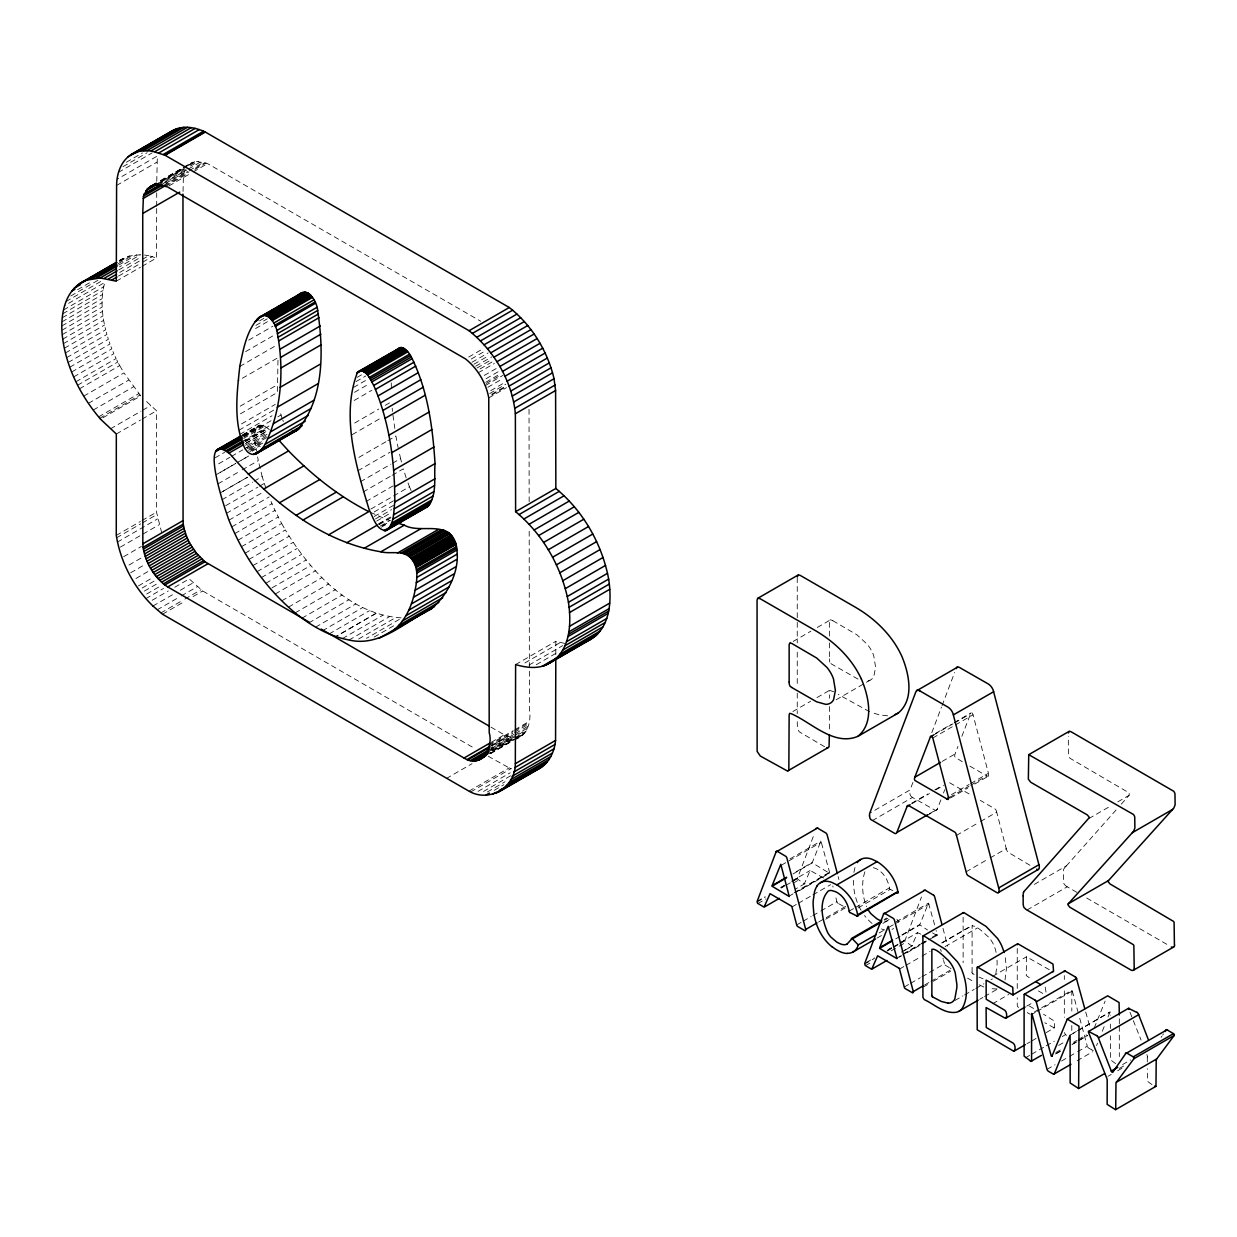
<?xml version="1.0" encoding="UTF-8"?>
<svg xmlns="http://www.w3.org/2000/svg" width="1237" height="1237" viewBox="0 0 1237 1237"><rect width="100%" height="100%" fill="white"/><g stroke="black" fill="none" stroke-linecap="round" stroke-linejoin="round"><path stroke-width="0.75" stroke-dasharray="5 3.75" d="M161.722 532.807L156.511 512.18L156.542 410.777L145.719 400.757M555.815 654.667L555.846 641.323L566.02 643.735M142.039 266.326L156.527 257.961L156.682 208.172M156.682 206.254L156.728 192.848M156.759 181.36L157.362 156.017L117.144 179.241M514.685 739.618C527.673 735.814 531.462 721.372 529.421 709.419L529.189 528.586M65.391 352.978L105.64 329.769C101.805 314.353 100.383 297.839 104.851 282.407L64.618 305.632M240.426 413.823L277.444 392.454L278.016 357.679L237.782 380.903M898.449 921.673L896.933 919.23M185.194 169.222L183.432 175.221L182.968 194.101M853.901 872.41L854.705 868.621A40.156 23.178 60 0 1 856.205 864.663M823.61 878.023L810.189 870.492L804.297 883.837A3.077 1.778 60 0 1 803.834 883.62L797.246 878.78L813.915 834.913M920.916 934.198L917.56 932.713L911.855 945.934A3.077 1.778 60 0 1 911.391 945.717L904.804 940.878L921.472 897.011M1005.016 980.029L1006.439 968.54L1005.093 955.861M995.816 973.844L997.099 964.319A71.731 41.409 60 0 0 997.084 961.087L996.976 959.031M1071.845 990.342L1071.799 1011.016M805.071 883.574L795.437 889.063M926.714 815.724L937.12 809.57L941.063 799.442M943.506 793.01L944.712 789.778M912.937 782.387L910.076 789.917L869.843 813.142M931.786 732.691L941.496 707.085M942.068 705.585L954.639 672.449M962.34 761.806L955.057 757.075A1.608 0.928 60 0 1 954.794 756.503L954.67 755.683A9.525 5.505 60 0 1 955.072 754.029L957.964 746.421M961.86 736.324L970.643 713.625A8.566 4.948 60 0 1 970.844 713.239L971.741 712.775M1096.585 1045.559L1097.528 1043.178M1102.291 1031.271L1104.208 1026.509M1108.012 1016.969L1110.177 1011.912L1110.362 1015.314M1094.204 1028.086L1105.136 1001.073M799.38 890.671L829.64 873.136M937.182 935.265L937.198 935.234A1.995 1.16 60 0 0 937.12 934.337M864.864 871.791C861.261 882.986 862.22 895.727 866.503 906.628M267.888 428.419C251.528 415.818 253.848 443.032 256.693 451.366M1046.239 1032.586L1054.481 1027.7L1054.527 1021.205L1043.549 1014.232M934.646 924.889L928.461 903.149L919.911 924.472L898.99 936.548M1161.079 1037.348L1161.883 1036.204M1162.687 1035.044L1163.476 1033.885M1121.263 804.158L1129.211 795.159L1129.134 792.932L1069.912 758.219L1068.366 754.585L1068.335 736.247M1066.232 866.07L1117.351 808.565M829.671 873.152A1.995 1.16 60 0 0 829.563 872.24L820.935 841.052L812.353 862.375L793.041 873.523M889.156 919.369L887.331 920.807A17.442 10.082 60 0 1 884.331 921.488M833.676 691.761L829.656 690.354L829.362 698.225M996.11 952.382L995.491 949.83A21.725 12.54 60 0 0 994.44 946.661A18.478 10.669 60 0 0 988.61 937.136C984.528 933.703 976.349 924.797 972.096 926.142L972.096 972.205M1054.295 1027.932L1044.755 1022.721M188.519 164.846L196.281 161.382L207.584 163.609L480.745 321.264M1049.332 969.715L1026.478 956.789L1026.262 975.591L1031.673 979.348M119.649 260.497L129.282 256.028L140.446 254.745L119.525 266.821M126.313 162.263L142.41 152.971M122.989 166.67L147.126 152.739M118.35 172.391L152.151 152.878M116.603 185.442L156.821 162.217M160.748 180.494L181.824 168.418M183.277 167.49L191.318 162.851M160.686 180.757L192.864 162.171M160.748 181.174L183.277 168.17M184.885 167.242L194.534 161.676M161.537 180.989L182.457 168.912M157.656 183.679L183.401 168.804M189.833 165.093L196.281 161.382M160.439 182.457L184.576 168.526M158.305 184.622L184.066 169.747M190.498 166.036L198.538 161.382M164.846 182.133L184.158 170.984M162.526 183.973L186.663 170.026M188.271 169.098L201.152 161.676M165.974 183.153L183.664 172.933M163.562 185.442L187.699 171.51M189.307 170.582L203.796 162.217M164.815 185.797L188.952 171.866M195.384 168.155L205.048 162.573M165.913 186.199L188.441 173.18M194.889 169.469L206.146 162.959M168.974 185.906L191.503 172.886M193.111 171.958L207.584 163.609M119.448 260.481L122.679 258.626M119.386 260.837L125.849 257.157M119.633 261.595L129.282 256.028M118.365 263.589L132.838 255.224M118.845 265.012L136.549 254.791M77.56 289.705L92.048 281.34M70.849 295.952L98.202 280.165M118.783 269.913L141.312 256.879M66.009 301.565L101.403 281.124M119.726 272.434L140.647 260.358M142.255 259.43L148.687 255.703L156.527 257.961M118.566 276.083L141.095 263.079M142.703 262.151L152.352 256.585M63.489 309.992L103.707 286.768M116.293 281.186L140.43 267.254M62.762 313.765L103.011 290.54M62.267 317.754L102.501 294.53M61.958 321.852L102.192 298.627M61.85 325.98L102.083 302.756M61.927 330.264L102.161 307.039M62.237 334.639L102.455 311.415M62.716 339.154L102.965 315.945M63.412 343.639L103.645 320.414M64.309 348.262L104.542 325.037M66.659 357.648L106.908 334.438L105.624 329.753M68.143 362.472L108.377 339.247L106.908 334.438M69.767 367.234L110 343.994L108.377 339.247M71.622 372.059L111.84 348.834L110 343.994M73.648 376.929L113.881 353.705L111.84 348.834M75.874 381.785L116.108 358.56L113.881 353.705M77.575 385.233L117.793 362.008L116.108 358.56M79.477 388.805L119.711 365.58L117.793 362.008M83.729 396.134L123.963 372.909L140.74 395.902L100.522 419.157M88.399 403.355L128.633 380.115M93.223 410.05L133.457 386.825M259.554 320.862L264.378 318.079M255.951 325.362L267.223 318.868M98.558 416.9L138.791 393.675M99.733 418.276L139.967 395.051M255.58 328.547L268.475 321.125M248.745 340.113L272.898 326.181M110.48 428.822L141.049 411.163M142.657 410.236L150.698 405.581M245.591 351.633L274.568 334.902M116.324 434.001L140.461 420.07M142.069 419.142L156.542 410.777M239.777 366.461L276.779 345.092M240.179 406.215L277.181 384.846M241.493 423.904L275.294 404.406M238.988 430.213L274.398 409.772M239.839 434.388L272.016 415.802M242.406 434.914L259.244 425.358M242.158 435.455L260.064 425.188M243.132 435.378L260.821 425.126M242.916 435.826L255.781 428.389M242.437 436.398L261.734 425.25M244.076 435.996L262.352 425.42M244.029 436.352L271.382 420.549M277.815 416.838L281.046 414.983L280.072 411.163M243.967 437.048L263.388 425.837M243.612 438.439L264.532 426.363M241.911 441.655L270.872 424.94M214.991 457.891L224.639 452.309M244.648 440.898L267.192 427.894M245.359 441.423L267.888 428.404L269.341 429.811M245.73 441.393L268.259 428.389M357.137 377.347L361.962 374.564M246.364 442.908L267.285 430.832M245.204 443.743L267.733 430.739M245.405 445.289L267.934 432.285M356.055 381.568L365.719 376.002M247.632 445.567L266.945 434.419M218.624 463.813L229.896 457.303M231.505 456.376L242.761 449.881M244.369 448.938L255.642 442.444M246.704 447.67L267.625 435.579M247.369 448.722L266.682 437.573M353.535 387.428L368.038 379.079M249.534 448.598L262.414 441.176M248.513 450.268L263.002 441.903M250.786 450.005L263.667 442.583M249.859 451.551L259.507 445.954M252.224 451.165L260.28 446.511M354.493 392.315L368.982 383.949M216.444 474.591L235.757 463.442L219.691 472.735M116.278 535.405L140.415 521.457M142.023 520.53L156.511 512.18M116.525 537.832L140.662 523.885M142.27 522.957L156.759 514.607M354.153 400.479L371.858 390.258M117.283 542.146L157.516 518.922M218.037 483.822L240.581 470.833M242.174 469.89L258.286 460.612L257.636 456.901M120.391 547.11L141.312 535.033M142.92 534.106L159.016 524.813M354.679 423.008L378.816 409.06M385.264 405.349L391.696 401.638M468.715 357.045L483.188 348.679M123.638 556.696L141.343 546.476M221.933 499.763L252.534 482.136M254.111 481.193L262.182 476.554L258.286 460.612M471.251 359.024L485.724 350.674M471.993 362.255L488.089 352.962M225.66 505.717L257.853 487.131M259.461 486.203L264.285 483.42L262.182 476.554M473.926 364.235L488.414 355.869M352.205 434.635L381.166 417.905M129.004 565.046L141.884 557.609M475.657 366.214L491.754 356.936M477.095 367.977L491.584 359.627M226.356 513.386L263.373 492.017M480.08 368.904L492.96 361.467M130.689 572.777L145.162 564.428M478.24 372.77L494.336 363.492M228.953 520.158L269.171 496.934M484.255 375.445L497.135 368.007M135.962 578.468L148.827 571.046M486.079 378.692L498.959 371.27M231.736 526.916L271.97 503.691L269.882 498.619M485.801 382.233L500.289 373.868M486.357 383.424L500.846 375.074M358.885 457.381L386.238 441.578M387.846 440.65L395.886 436.012L398.098 447.547M138.436 585.89L152.924 577.54M485.26 385.604L502.964 375.383M234.767 533.611L275.016 510.371L271.97 503.691M487.826 387.305L502.299 378.939M142.162 588.023L156.651 579.658M490.764 390.629L503.629 383.192M144.404 591.085L158.893 582.72M489.697 393.536L505.794 384.243M357.864 470.787L390.042 452.201M238.014 540.198L278.248 516.973L275.016 510.371M491.738 394.216L506.227 385.851M146.693 593.992L161.181 585.627M491.862 394.959L506.35 386.593M488.754 397.897L506.459 387.676M145.811 598.662L163.516 588.441M241.447 546.723L281.68 523.498L278.248 516.973M152.213 600.254L168.294 590.961M174.742 587.25L189.215 578.885L202.713 590.992L474.853 748.524M360.338 481.796L390.938 464.153M392.531 463.226L400.587 458.587L398.932 451.227M152.955 606.037L173.876 593.946M180.308 590.25L193.188 582.797M245.112 553.202L285.345 529.977C310.765 571.834 349.916 614.804 401.886 617.912L366.477 638.354M157.13 609.872L179.659 596.868M181.267 595.94L197.348 586.647M363.09 492.048L390.459 476.26M392.067 475.333L403.324 468.823L406.293 478.271M248.884 559.464L289.118 536.24M160.764 612.98L183.292 599.976M184.901 599.048L200.997 589.755M162.48 614.217L185.009 601.213M193.065 596.559L202.713 590.992M252.858 565.634L293.092 542.394M366.059 501.495L393.412 485.693M257.033 571.664L297.267 548.424M370.853 509.072L409.478 486.775L407.561 481.672M374.115 511.994L393.428 500.846M261.378 577.571L301.612 554.346M374.192 516.494L393.505 505.345M375.476 518.937L391.557 509.644M265.847 583.245L306.08 560.021M376.682 521.071L391.155 512.721M378.491 523.885L391.371 516.463M378.862 524.194L386.903 519.555L390.382 520.669M379.048 524.627L391.928 517.19M272.063 587.822L310.673 565.525M380.254 526.081L389.918 520.499M382.419 525.756L388.851 522.029M381.352 527.209L387.799 523.483M275.202 594.023L315.42 570.798M281.758 600.811L321.991 577.586M288.453 607.12L328.686 583.895M295.148 612.872L335.382 589.647M301.967 618.175L342.201 594.951M308.802 622.922L349.02 599.698M315.59 627.144L355.823 603.919M322.378 630.808L362.611 607.583M329.135 633.947L369.368 610.722M342.463 638.539L382.697 615.315M349.035 640.008L389.253 616.784M358.622 638.988L395.639 617.619M374.131 637.086L395.051 625.01M515.613 664.563L555.846 641.323M524.89 662.939L560.299 642.498M529.003 665.089L562.804 645.59M536.286 664.702L558.815 651.667M491.383 742.231L504.263 734.793L512.644 737.577L491.723 749.668M489.063 744.597L513.2 730.65M514.824 729.722L529.297 721.357M488.924 745.664L513.061 731.732M514.685 730.804L529.158 722.439M491.182 745.602L507.263 736.309M488.661 747.163L512.798 733.232M514.422 732.304L528.895 723.939M492.001 745.926L508.098 736.649M488.182 749.235L513.927 734.376M515.535 733.448L528.415 726.011M491.383 748.462L510.695 737.314M489.125 750.225L513.278 736.293M514.886 735.366L527.751 727.928M488.321 751.941L526.947 729.644M492.001 750.658L512.922 738.566M492.249 750.751L513.169 738.675M514.778 737.747L526.034 731.253M486.357 754.957L513.711 739.169M515.319 738.242L524.983 732.66M446.31 778.521L472.07 763.662M490.022 753.441L523.808 733.928M490.331 753.596L513.154 740.314M514.468 739.664L522.524 735.01M490.548 753.549L513.077 740.546M468.947 791.139L509.18 767.914L515.025 770.017M470.74 791.912L510.974 768.687M478.008 791.386L510.201 772.816M483.543 791.433L510.896 775.63M487.378 791.974L505.067 781.753M494.197 790.319L503.846 784.737M793.18 641.4L810.884 631.179M817.317 627.468L830.197 620.031A2.891 1.67 60 0 0 829.687 620.557L829.393 621.794A9.741 5.628 60 0 0 829.362 622.52L829.362 636.112M792.855 711.522L810.56 701.302M816.992 697.591L829.872 690.153M836.135 699.786L869.936 680.273M935.605 733.371L951.083 724.434M954.175 722.655L971.2 712.821M933.626 734.994L952.938 723.846M954.547 722.918L970.643 713.625M932.791 738.01L953.712 725.933M955.32 725.006L973.024 714.785A2.644 1.531 60 0 0 971.803 712.651M942.161 761.42L955.041 753.998M789.964 858.911L820.811 841.098M781.367 865.22L821.6 841.995M872.224 820.672L912.458 797.448L935.126 810.25A5.149 2.969 60 0 0 936.765 809.926M911.824 803.138L927.626 794.015M934.816 789.871L941.991 785.711M911.746 803.787L929.451 793.566M935.883 789.855L943.924 785.201M792.963 873.987L812.276 862.838L829.486 873.26M780.64 887.547L786.84 883.976M791.479 881.301L810.049 870.57M757.168 901.325L765.208 896.686M781.305 887.393L784.521 885.537M794.185 879.955L797.401 878.1M757.013 902.02L765.069 897.366M781.15 888.073L784.382 886.218M785.99 885.29L790.814 882.507M792.422 881.579L797.246 878.78M757.91 903.551L765.95 898.912M793.304 883.11L798.143 880.327M951.439 794.649L969.128 784.428M970.751 783.5L988.44 773.28L973.024 714.785M949.784 797.293L969.097 786.144M970.705 785.217L986.801 775.924L988.177 776.295A1.624 0.928 60 0 0 988.518 775.97L988.626 775.29A8.814 5.087 60 0 0 988.471 773.295M950.619 797.973L968.061 787.907M974.756 784.042L988.177 776.295M929.374 813.745L937.43 809.091M794.2 892.681L829.594 872.24M788.773 896.33L793.597 893.547M795.205 892.619L829.006 873.106M791.958 906.968L796.783 904.185M798.391 903.257L811.271 895.82M812.879 894.892L830.584 884.671M796.69 924.92L801.514 922.137M803.138 921.209L811.178 916.555M812.786 915.627L819.219 911.916M820.827 910.989L836.923 901.696L835.145 894.969M956.479 835.392L979.008 822.389M980.616 821.461L996.697 812.168A6.34 3.665 60 0 0 995.924 809.879A3.448 1.979 60 0 0 994.332 808.55L980.322 800.385M818.6 922.013L845.953 906.226M825.713 919.199L845.83 907.587L837.959 903.304M849.17 911.112L854.009 908.329M855.617 907.401L889.403 887.888L889.109 886.434A18.586 10.731 60 0 0 885.259 876.987A15.694 9.061 60 0 0 879.646 870.833L877.992 869.688A24.678 14.256 60 0 0 875.672 868.436L872.518 867.384M858.107 907.927L890.3 889.341L893.732 891.073M966.02 871.853L988.549 858.834M990.157 857.906L1006.253 848.628L996.697 812.168M884.099 919.524L886.62 918.07M884.61 920.235L887.841 918.364M882.893 923.374L887.718 920.591M896.176 921.781L928.368 903.196M879.12 932.976L883.96 930.178M888.924 927.317L893.748 924.518M895.356 923.591L929.157 904.092M877.141 938.033L881.981 935.249M1088.854 818.569L1111.383 805.565M1117.815 801.854L1129.087 795.345M895.696 938.883L900.521 936.084M902.129 935.157L919.833 924.936L927.518 929.977M888.197 949.645L891.289 947.851M900.582 942.501L917.607 932.667M866.333 962.494L874.373 957.855M887.254 950.418L892.078 947.635M893.686 946.707L898.51 943.908M900.119 942.981L904.958 940.197M864.57 964.102L874.234 958.536M887.099 951.098L891.923 948.315M893.531 947.387L898.371 944.604M899.979 943.676L904.804 940.878M865.467 965.649L871.899 961.938M891.212 950.789L897.645 947.063M899.253 946.135L905.685 942.424M901.386 952.088L912.643 945.578M904.819 950.294L912.365 945.949M903.35 953.851L919.447 944.558M921.055 943.63L925.879 940.847M932.327 937.136L937.151 934.337L936.146 930.564M896.33 958.428L901.154 955.644M902.763 954.701L920.467 944.496M922.075 943.553L926.9 940.769M928.508 939.842L937.074 935.358L932.079 938.249M899.392 957.129L901.912 955.675M906.937 952.768L925.786 941.883M1034.318 884.393L1066.495 865.807M941.744 942.888L972.328 925.245M942.115 942.934L972.684 925.276M899.515 969.066L904.34 966.283M905.948 965.355L920.436 956.99M922.044 956.062L930.085 951.408M945.083 946.599L977.276 928.013M1027.004 910.03L1067.237 886.79L1076.948 892.403M904.247 987.018L909.071 984.235M910.679 983.307L920.343 977.725M921.952 976.797L944.48 963.793L943.584 960.422M924.549 985.039L929.374 982.255M930.982 981.328L950.294 970.179M923.204 987.095L928.956 983.786M933.27 981.297L950.511 971.339M992.692 976.302L1026.478 956.789M954.902 1000.517L962.943 995.862M964.551 994.935L974.215 989.368M975.823 988.44L983.863 983.786M979.719 999.295L982.936 997.439M984.544 996.512L997.424 989.074M992.631 1003.748L1008.727 994.455M1026.633 1006.191L1033.065 1002.48M1034.549 1011.835L1038.864 1009.346M1041.724 1007.691L1071.907 990.265M1032.091 1014.232L1035.307 1012.376M1036.915 1011.449L1072.324 991.007A1.902 1.098 60 0 0 1072.154 990.435L1072.077 990.342M1026.942 1043.734L1030.158 1041.879M1031.766 1040.951L1036.591 1038.152M1025.272 1057.913L1030.112 1055.13M1031.72 1054.202L1044.585 1046.765M1046.193 1045.837L1054.249 1041.198M1062.289 1036.544L1065.505 1034.689L1066.804 1035.431M1073.128 1033.282L1076.345 1031.426M1077.953 1030.498L1110.146 1011.912M1069.696 1035.431L1076.128 1031.72M1077.736 1030.792L1109.914 1012.206M1058.64 1045.404L1064.392 1042.08M1055.857 1052.486L1060.697 1049.687M1073.561 1042.265L1076.778 1040.394M1078.386 1039.467L1086.442 1034.828M1055.362 1053.97L1060.186 1051.172M1073.067 1043.75L1076.283 1041.879M1077.891 1040.951L1087.555 1035.384M1056.352 1053.646L1061.099 1050.909M1071.922 1044.662L1087.4 1035.725M1047.043 1069.371L1055.084 1064.732M1061.516 1061.006L1067.964 1057.295M1069.572 1056.367L1076.004 1052.641M1077.613 1051.713L1087.277 1046.146L1078.865 1015.129M1077.118 1060.743L1092.596 1051.806M1122.562 1064.578L1130.603 1059.923M1119.284 1068.428L1125.917 1064.794M1108.012 1076.298L1111.228 1074.443M1117.676 1070.732L1124.108 1067.021M521.117 735.891L518.009 737.128M997.068 988.935L988.394 988.61M887.594 715.806L879.12 714.862L871.204 712.311M144.543 255.023L148.687 255.703M983.09 978.823L979.055 977.106M370.466 512.35L386.903 519.555M983.802 987.018L978.714 984.544M869.565 711.692L838.269 694.421M858.014 679.113L831.929 664.269A6.2 3.572 60 0 1 831.419 663.944L830.97 663.573A2.567 1.484 60 0 1 829.903 662.151M936.625 935.234L932.543 932.884M488.167 756.194L509.18 767.914M832.857 620.711L856.932 634.813L867.137 644.152A27.075 15.633 60 0 1 869.565 647.415L870.987 649.703A20.921 12.076 60 0 1 873.709 655.641L875.61 667.238L873.817 676.469A23.07 13.313 60 0 1 870.616 679.917A25.513 14.72 60 0 1 865.977 681.108M969.87 766.151L986.801 775.924M969.128 793.922L948.702 782.248A2.969 1.716 60 0 0 947.743 782.402M824.6 746.715L799.241 731.809L797.37 728.191L797.246 721.094M1029.973 865.281L1007.954 852.154A4.128 2.381 60 0 1 1006.903 850.561L1006.253 848.628M1086.674 898.016L1169.305 945.733M1038.431 990.93L1042.961 993.543M1033.591 1008.48L1026.772 1004.537M972.978 973.751L974.199 974.447M949.258 967.566L945.625 965.463A1.794 1.036 60 0 1 944.465 963.793M950.14 968.076L951.006 968.586M967.581 978.142L973.797 981.745M1027.251 1012.608L1030.174 1014.294M1091.606 1049.749L1088.823 1048.156A2.412 1.392 60 0 1 1087.23 1046.146M1091.884 1049.919L1093.261 1050.723M1115.604 1063.619L1110.409 1059.753L1110.362 1035.802M1151.941 1084.586L1147.426 1081.293L1147.302 1068.706M490.934 727.109L504.263 734.793M1018.499 1007.552L1017.278 1005.99L1017.247 997.857M1065.505 1034.689L1064.33 1032.555M912.458 797.448L911.004 796.257A2.953 1.701 60 0 1 910.231 795.02L909.721 792.685A8.195 4.732 60 0 1 910.015 789.855M1045.219 987.172L1046.193 993.048M119.711 365.58L123.963 372.909M281.68 523.498L285.345 529.977M409.478 486.775L411.117 490.625M282.732 420.023L283.366 421.539M1129.984 1012.253L1132.195 1017.819M1133.308 1020.602L1141.086 1040.085M264.285 483.42L266.017 488.476M281.046 414.983L282.144 418.431M1085.715 1012.005L1089.41 1025.365M1072.324 991.007L1077.922 1011.68M400.572 458.571L401.484 461.989M942.981 928.338L947.65 946.104M940.63 949.212L941.218 951.454M942.996 958.18L943.29 959.309M838.145 876.616L838.933 879.569M832.779 885.986L833.073 887.115M392.964 415.199L394.835 428.435M392.191 408.148L392.438 411.411M391.248 382.867L391.387 388.495M529.034 409.308L529.158 501.65M1147.302 1056.955L1147.302 1062.83M1119.315 1018.762L1119.315 1024.452M1119.315 1026.339L1119.315 1056.645M1110.362 1024.097L1110.362 1028.488M1071.799 1025.519L1071.799 1031.318M1064.33 975.653L1064.33 979.457M1064.33 990.837L1064.33 1017.386M1017.247 948.485L1017.247 990.265M963.128 917.236L963.128 962.68M829.362 642.9L829.362 658.764M829.362 706.513L829.362 731.345M797.246 577.694L797.246 620.526M797.246 622.397L797.246 642.884M797.246 652.193L797.246 685.715M797.246 693.168L797.246 713.641M837.944 903.335A1.794 1.036 60 0 1 836.908 901.696M853.36 880.327A71.468 41.269 60 0 0 853.375 881.564L853.917 888.831A43.867 25.328 60 0 0 856.963 901.541A30.91 17.844 60 0 0 861.385 910.865M872.039 923.436A30.91 17.844 60 0 1 864.508 915.519M884.656 929.899A31.574 18.23 60 0 1 881.486 928.925M893.655 928.554A30.987 17.89 60 0 1 892.001 929.343M898.495 921.874A29.348 16.947 60 0 1 898.34 922.307M890.006 889.295A1.577 0.912 60 0 1 889.496 887.934M972.962 973.998A1.639 0.943 60 0 1 971.865 972.096M992.352 978.9A19.823 11.442 60 0 1 990.992 979.549M1146.885 1054.573A7.391 4.268 60 0 1 1147.426 1057.016M1067.237 886.79A14.736 8.504 60 0 1 1066.217 886.156L1064.423 884.532A2.273 1.314 60 0 1 1064.006 883.852L1063.433 881.533A12.896 7.453 60 0 1 1063.372 880.327L1063.372 872.703A15.184 8.767 60 0 1 1063.727 869.147A5.938 3.433 60 0 1 1063.975 868.761L1064.299 868.25A49.186 28.405 60 0 1 1066.248 866.101M830.135 619.876A6.216 3.587 60 0 1 832.841 620.835M829.826 662.135A7.886 4.561 60 0 1 829.455 658.826M248.637 456.005L237.365 462.514L248.652 456.02M247.446 477.219L220.093 493.006L247.462 477.219M376.11 613.32L335.876 636.545L376.11 613.351"/><path stroke-width="1.5" d="M387.382 529.915C394.464 522.787 393.582 511.206 394.773 501.975C394.928 462.437 389.516 421.956 373.729 385.434C370.76 380.285 365.255 366.647 357.478 372.383M400.757 347.52L357.462 372.368C340.747 415.941 356.225 466.921 369.245 510.015C373.187 517.066 376.187 530.379 386.145 530.549L427.6 506.691C437.511 495.233 433.831 477.389 435.037 463.597C432.764 427.909 427.956 391.155 412.137 358.668C409.957 353.117 401.283 341.938 396.18 351.246M152.955 606.022L162.48 614.217L468.947 791.139C489.435 803.138 515.566 787.057 515.334 763.662L515.613 664.563C526.761 667.949 539.92 669.464 550.171 662.738L590.405 639.514C610.738 627.53 611.851 599.79 608.666 579.086C602.11 544.079 583.323 511.221 555.846 488.46L555.599 390.521L554.021 378.708M498.959 791.835L539.193 768.61C549.197 763.09 554.563 751.447 555.568 740.437L555.8 658.486M550.171 662.738C570.504 650.755 571.618 623.015 568.432 602.311C561.892 567.304 543.089 534.446 515.613 511.685L515.365 413.746C512.288 381.336 494.321 350.952 469.07 330.727L165.047 155.259L151.084 150.837M1017.247 944.681L1018.144 943.924L1052.981 964.056L1053.568 971.169L1012.933 994.965L986.121 980.106L986.214 999.264L1005.001 1010.397C1006.933 1011.82 1007.583 1018.623 1005.001 1018.082L986.09 1007.536L986.26 1027.499L1013.289 1043.208C1015.531 1044.585 1015.902 1051.574 1013.289 1050.986L977.215 1029.787L977.014 967.751L1017.463 943.831M455.324 567.072L415.06 590.281C417.487 578.916 419.065 564.288 408.751 556.14C400.773 550.264 389.871 554.191 380.888 551.795C319.795 541.651 269.666 499.686 230.221 454.226C196.621 427.43 225.752 511.608 228.953 520.158C243.272 555.676 265.538 588.364 295.148 612.872C310.858 625.597 328.949 636.235 349.035 640.008C380.393 647.492 405.52 621.144 431.404 608.743C450.593 593.033 465.901 559.17 451.861 535.868L411.627 559.124M913.354 992.182L912.736 992.924L905.391 988.703A1.794 1.036 60 0 1 904.247 987.018L899.515 969.066A2.536 1.453 60 0 0 899.237 968.324M142.734 213.475L143.446 196.157L147.064 189.354L151.084 186.076L156.048 184.607L167.351 186.833L465.499 358.9C477.497 368.533 486.033 382.743 488.754 397.897L489.203 732.644C493.718 747.983 481.069 769.198 464.03 758.018L167.722 586.941C153.635 577.385 144.064 560.809 142.827 543.832L142.734 213.475L179.752 192.106M239.777 366.461C236.963 392.979 233.174 422.204 244.416 447.423C246.008 450.484 248.421 453.577 251.977 454.335C258.116 455.139 262.213 448.768 265.074 444.361C281.495 410.514 284.309 370.42 277.413 333.696L317.677 310.487C317.089 301.457 307.271 285.051 297.56 295.844L257.342 319.069C246.132 332.165 243.256 350.117 239.746 366.461M256.492 453.639L297.483 429.997C324.651 398.438 323.584 349.824 317.646 310.472M896.964 958.459L888.197 926.389L879.677 947.697L892.542 940.259M1068.366 732.953L1069.34 731.268L1070.902 731.655L1173.542 791.154A3.309 1.917 60 0 1 1174.423 792.376A3.927 2.273 60 0 1 1174.964 793.783L1175.119 804.823L1173.82 808.07L1108.522 880.543L1068.289 903.768A2.273 1.314 60 0 0 1067.964 904.85L1069.696 907.123L1133.355 944.666A2.969 1.716 60 0 1 1133.865 945.671L1134.19 968.092M797.293 576.782L798.391 574.896L800.184 575.36L855.246 607.151C871.265 616.474 885.584 629.123 895.588 644.802A56.608 32.688 60 0 1 901.587 655.734C908.994 673.16 914.839 699.353 898.186 713.084L857.952 736.309C833.862 746.56 811.194 722.207 791.154 713.672L789.639 713.378L789.144 714.831L788.835 769.785A4.608 2.66 60 0 1 787.273 770.929L760.338 756.054L757.137 751.416L757.059 600.007L757.755 598.321L797.989 575.097M1031.612 1013.567L1031.565 1060.356M847.098 944.032L852.077 938.574A4.438 2.567 60 0 1 852.432 938.806L858.215 944.898L875.904 934.832M391.17 631.968C404.839 622.458 412.014 606.207 415.091 590.296M869.487 815.925L869.998 818.245A2.953 1.701 60 0 0 870.786 819.482L894.892 833.491A5.149 2.969 60 0 0 896.547 833.15L907.386 805.72A2.969 1.716 60 0 1 908.468 805.473L954.083 831.681A3.448 1.979 60 0 1 955.691 833.058A6.34 3.665 60 0 1 956.433 835.377M777.671 851.535L785.789 856.313A2.412 1.392 60 0 1 786.871 857.968L805.72 929.451A2.134 1.237 60 0 1 805.782 930.085L805.086 930.781L797.726 926.528A1.794 1.036 60 0 1 796.69 924.92L791.958 906.968A2.536 1.453 60 0 0 791.695 906.226L770.063 893.686L764.079 907.061A3.077 1.778 60 0 1 763.6 906.845L757.523 903.257L757.168 901.325L776.047 851.968L816.265 828.744M899.237 968.324L877.621 955.784L871.729 969.189A3.077 1.778 60 0 1 871.157 968.942L865.158 965.432L864.725 963.422L883.589 914.066L923.823 890.841M914.808 777.223L930.41 736.85A6.726 3.881 60 0 1 930.827 736.17L932.59 737.453A5.304 3.062 60 0 1 932.791 738.01L948.222 796.504A8.814 5.087 60 0 1 948.362 798.499L948.284 799.195A1.624 0.928 60 0 1 947.944 799.535L914.947 780.485A1.639 0.943 60 0 1 914.576 779.727L914.437 778.923A9.525 5.505 60 0 1 914.839 777.253L940.553 762.363M1052.146 1055.826L1067.284 1019.087L1107.687 995.816L1119.083 1002.511L1119.315 1014.989M1136.865 1012.469L1128.67 1008.387A1.902 1.098 60 0 0 1128.886 1009.469M1167.589 1030.205L1173.712 1033.761L1174.361 1035.199L1156.703 1058.965L1116.47 1082.189L1134.128 1058.424L1133.479 1056.986L1127.355 1053.429M1134.02 1058.64L1174.253 1035.415M817.131 885.939L816.729 886.542A40.156 23.178 60 0 0 814.487 891.862L813.173 901.124A71.468 41.269 60 0 0 813.142 904.788L813.683 912.056A43.867 25.328 60 0 0 816.729 924.766A30.91 17.844 60 0 0 831.805 946.676M116.201 262.723L85.6 280.351C63.443 289.922 59.67 317.894 62.747 339.17M1165.084 1031.565L1165.888 1030.421L1125.655 1053.646L1112.728 1072.34L1111.723 1072.031A4.067 2.35 60 0 1 1111.305 1071.072L1098.41 1037.92L1138.643 1014.696L1148.307 1039.559M1128.809 1008.14L1088.452 1031.534A1.902 1.098 60 0 0 1088.653 1032.694L1106.543 1077.582A7.391 4.268 60 0 1 1107.208 1080.241L1107.146 1104.363L1115.542 1109.697L1155.976 1086.318L1156.193 1061.454A8.597 4.963 60 0 1 1156.564 1058.826M1068.969 731.454L1028.751 754.678L1028.349 779.202L1030.777 782.279L1087.385 814.967L1089.395 817.518L1025.999 889.295A49.186 28.405 60 0 0 1024.05 891.46L1023.741 891.985A5.938 3.433 60 0 0 1023.556 892.418M1115.712 1109.574L1115.96 1084.679A8.597 4.963 60 0 1 1116.331 1082.05M1068.289 903.768L1133.587 831.295L1134.886 828.063L1134.731 817.008A3.927 2.273 60 0 0 1134.19 815.6A3.309 1.917 60 0 0 1133.308 814.394L1028.751 754.678M513.788 401.932L554.052 378.723C547.527 350.937 531.755 325.207 509.288 307.503L205.28 132.034C195.678 127.442 183.973 125.184 173.969 129.885L130.875 154.733C120.778 161.367 116.711 173.845 116.603 185.442L116.293 281.186L100.212 277.969L85.6 280.351M165.928 135.931L173.969 129.885M257.342 319.069C267.037 308.276 276.856 324.682 277.444 333.712M1013.088 994.904L1012.747 987.281L977.292 967.025M1053.305 971.679L1052.486 971.524M1104.548 1073.608L1078.618 1088.529L1079.035 1026.246L1067.284 1019.087M857.952 736.309C874.605 722.578 868.761 696.385 861.354 678.958M171.077 131.493L130.859 154.718L140.137 151.022L151.084 150.868L191.318 127.612M128.169 156.759L177.077 128.617M140.137 151.022L180.37 127.798M143.6 150.558L183.834 127.334M147.249 150.512L187.483 127.287M154.965 151.61L195.199 128.385M159.032 152.816L199.265 129.591M163.269 154.455L203.502 131.23M164.691 155.073L204.925 131.849M165.047 155.259L205.28 132.034M149.646 187.003L156.078 183.277M148.285 188.07L156.341 183.432M147.064 189.354L156.712 183.772M145.966 190.823L158.831 183.385M143.925 194.224L161.63 184.004M143.755 194.75L161.459 184.529M143.446 196.157L162.743 185.009M143.198 198.446L165.727 185.442M79.415 283.721L116.433 262.352M76.617 285.871L116.85 262.646M89.049 279.253L116.417 263.466M74.004 288.376L80.451 284.665M90.1 279.083L93.316 277.227M92.605 278.449L116.757 264.517M71.653 291.205L74.885 289.35M96.316 278.016L117.237 265.94M100.212 277.969L116.309 268.676M104.31 278.279L117.175 270.826M108.454 278.943L116.51 274.289M112.119 279.809L116.958 277.011M259.476 317.244L301.89 292.782M258.394 318.064L303.003 292.427M263.821 315.45L304.549 292.179M255.193 321.558L258.409 319.687M265.429 315.466L305.663 292.226M265.909 315.528L306.142 292.303M266.991 315.868L307.224 292.612M267.548 316.084L307.781 292.86M267.965 316.301L308.199 293.076M268.97 316.95L309.204 293.726M269.898 317.785L310.131 294.561M270.346 318.234L310.58 295.009M270.748 318.713L310.982 295.488M271.676 319.935L311.91 296.71M272.186 320.692L312.42 297.437M273.655 323.151L313.873 299.926M274.691 325.316L314.909 302.091M275.202 326.522L315.42 303.297M276.593 330.635L316.827 307.394M278.201 337.191L318.435 313.951M278.897 340.84L319.131 317.615M280.072 349.174L320.306 325.95M280.613 357.416L320.847 334.191M280.784 368.085L321.017 344.86M280.088 387.351L320.321 364.126M277.289 407.205L317.522 383.98M216.954 449.758L241.091 435.811M216.398 450.314L240.751 436.336M215.856 451.103L239.993 437.171M215.563 451.613L228.428 444.176M231.644 442.32L234.86 440.465M238.092 438.609L241.308 436.754M221.516 448.474L240.813 437.326M222.119 448.66L241.431 437.511M223.155 449.062L242.467 437.913M358.313 371.641L400.278 347.612M224.299 449.588L242.004 439.382M356.673 373.311L401.19 347.489M361.467 370.744L401.7 347.52M361.869 370.837L402.102 347.612M362.611 371.069L402.845 347.844M226.247 450.67L242.344 441.377M363.415 371.456L403.649 348.231M273.516 423.58L313.75 400.355M363.771 371.672L404.004 348.432M226.959 451.118L243.04 441.841M364.142 371.904L404.36 348.664M227.654 451.644L243.751 442.336M365.008 372.538L405.241 349.313M365.812 373.28L406.045 350.056M229.108 453.036L243.596 444.671M366.631 374.131L406.865 350.891M367.482 375.105L407.715 351.88M270.888 431.682L311.121 408.442M369.214 377.455L409.447 354.23M370.095 378.785L410.313 355.56M268.073 438.609L308.307 415.385M370.992 380.285L411.225 357.06M371.904 381.893L412.137 358.668M265.074 444.361L305.292 421.137M261.997 448.876L302.23 425.652M253.399 454.458L261.44 449.804M264.656 447.949L267.872 446.093M271.089 444.238L274.32 442.367M277.536 440.511L297.483 429.997M260.388 450.655L300.622 427.43M254.142 454.366L294.36 431.141M373.729 385.434L413.962 362.209M254.915 454.211L299.045 428.899M469.07 330.727L509.288 307.503M375.507 389.346L415.74 366.121M472.426 333.387L512.659 310.162M476.693 337.314L516.927 314.09M378.12 395.84L418.353 372.615M248.328 474.127L288.561 450.902C312.064 475.054 338.691 496.3 368.812 511.623L328.578 534.848M480.451 340.948L520.684 317.723M380.579 402.922L420.812 379.697M484.084 344.783L524.318 321.558M142.827 543.832L183.061 520.607L182.968 194.101M143.013 547.372L183.246 524.132L183.061 520.607M487.517 348.757L527.751 325.532M382.882 410.468L423.116 387.243M143.291 549.12L183.524 525.895L183.246 524.132M143.817 551.547L184.05 528.323L183.524 525.895M490.749 352.839L530.967 329.614M144.482 554.006L184.7 530.781L184.05 528.323M145.239 556.434L185.473 533.209L184.7 530.781M385.032 418.4L425.25 395.175M263.651 489.094L303.885 465.87M493.919 357.215L534.152 333.99M146.09 558.83L186.323 535.606L185.473 533.209M147.064 561.227L187.297 538.002L186.323 535.606M496.903 361.761L537.136 338.536M148.115 563.546L188.349 540.322L187.297 538.002M149.26 565.866L189.493 542.641L188.349 540.322M150.543 568.123L190.761 544.898L196.59 553.403L204.986 561.784L309.497 622.35M499.794 366.523L540.028 343.298M151.842 570.35L192.075 547.125M388.774 435.3L429.007 412.076M153.295 572.499L193.513 549.274M502.485 371.425L542.718 348.2M154.78 574.587L194.998 551.362M279.5 502.763L319.734 479.539M156.357 576.628L196.59 553.403M504.897 376.28L545.13 353.055M158.011 578.56L198.245 555.336M159.728 580.431L199.961 557.207M507.124 381.228L547.357 358.003M161.537 582.225L201.755 559M163.377 583.895L203.61 560.67M391.696 452.711L431.945 429.502M164.753 585.008L204.986 561.784M509.072 386.114L549.305 362.889M167.722 586.941L207.955 563.716M510.788 391.047L551.022 367.822M296.014 515.396L336.248 492.156M512.273 396.072L552.506 372.832M303.019 520.035L343.237 496.81M393.768 470.184L434.001 446.959M514.917 408.241L555.15 385.001M515.365 413.746L555.599 390.521M394.819 486.821L435.037 463.597M394.773 501.975L435.007 478.75M394.309 508.747L434.527 485.522M393.521 514.87L433.77 491.661M346.685 542.78L377.254 525.122M392.624 519.354L432.857 496.13M391.557 523.174L431.775 499.949M390.954 524.766L431.187 501.542M390.304 526.204L430.522 502.98M383.965 530.673L429.857 504.201M384.862 530.766L429.131 505.222M385.279 530.735L428.373 506.057M364.034 548.393L404.252 525.168C418.632 533.178 440.217 522.679 451.861 535.884M380.888 551.795L421.121 528.57M397.479 553.047L437.712 529.823M400.788 553.125L441.021 529.9M402.953 553.341L443.171 530.116M403.664 553.511L443.897 530.286M404.344 553.743L444.578 530.503M406.076 554.563L446.31 531.338M407.653 555.398L447.887 532.173M408.195 555.738L448.428 532.513M408.751 556.14L448.985 532.9M409.184 556.48L449.402 533.255M409.602 556.866L449.835 533.642M410.761 558.103L450.995 534.879M412.4 560.098L452.634 536.873M413.173 561.211L453.407 537.987M413.823 562.263L454.041 539.038M414.472 563.453L454.706 540.229M415.029 564.598L455.247 541.373M415.493 565.726L455.742 542.502M415.957 567.025L456.19 543.801M416.111 567.52L456.329 544.295M515.613 511.685L555.846 488.46M416.529 569.623L456.778 546.414M416.699 571.308L456.932 548.084M416.776 573.179L457.01 549.939M519.03 514.577L559.263 491.352M416.683 577.509L456.901 554.284M523.885 518.999L564.103 495.774M416.204 582.797L456.438 559.572M529.049 524.287L569.283 501.047M413.483 597.301L453.701 574.061M534.137 529.977L574.37 506.753M411.395 603.95L451.629 580.725M408.875 610.104L449.108 586.879M538.667 535.559L578.901 512.334M405.891 615.763L446.124 592.538M402.458 620.928L442.691 597.703M398.608 625.582L438.841 602.342M543.6 542.44L583.833 519.215M379.233 638.246L431.404 608.743M394.278 629.726L434.512 606.501M548.285 549.754L588.518 526.514M552.568 557.253L592.801 534.028M556.372 564.861L596.605 541.636M559.835 572.777L600.069 549.553M562.82 580.694L603.053 557.47M565.324 588.626L605.542 565.386M567.288 596.512L607.522 573.288M568.432 602.311L608.666 579.086M569.113 607.274L609.346 584.05M569.468 612.578L609.702 589.338M569.422 626.37L609.655 603.146M568.958 631.798L609.192 608.573M568.556 634.21L608.805 611.001M568.03 636.576L608.264 613.336M566.531 641.694L606.764 618.469M564.83 645.807L605.063 622.582M562.526 650.198L602.759 626.973M559.913 654.265L600.146 631.04M557.392 657.388L597.626 634.164M542.162 666.356L580.787 644.06M543.893 665.815L596.234 635.478M545.873 664.996L594.533 636.808M464.03 758.018L489.775 743.159M467.029 759.533L489.558 746.529M467.864 759.874L488.785 747.797M470.462 760.539L489.775 749.39M472.41 760.817L488.507 751.524M474.297 760.879L488.785 752.513M476.09 760.693L487.347 754.199M477.776 760.353L485.816 755.714M479.368 759.827L484.193 757.044M515.334 763.662L555.568 740.437M514.948 767.574L555.181 744.334M513.85 771.981L554.083 748.756M512.118 776.295L552.367 753.086M510.494 779.805L550.712 756.58M486.141 794.958L489.357 793.103M508.623 782.913L548.857 759.688M506.567 785.711L546.8 762.487M492.945 794.169L496.161 792.314M499.377 790.443L502.609 788.587M505.825 786.732L509.041 784.876M512.257 783.021L515.473 781.165M518.69 779.295L526.746 774.656M504.263 788.077L544.496 764.853M496.099 793.18L541.976 766.909M916.803 690.663L957.515 667.16M787.938 770.79L828.172 747.565M957.314 667.021A7.035 4.067 60 0 1 960.53 668.073L988.085 683.845A8.102 4.685 60 0 1 993.667 691.699L953.356 714.909L998.692 887.95A9.525 5.505 60 0 1 999.094 890.083A5.999 3.464 60 0 1 998.46 892.511A3.294 1.902 60 0 1 996.481 892.387L967.721 875.379A4.128 2.381 60 0 1 966.669 873.786L956.479 835.392M930.41 736.85L933.626 734.994M906.922 806.57L910.138 804.715M786.608 877.234L772.12 885.599L780.81 864.307L789.268 896.5L772.058 886.218L786.531 877.713M946.568 799.148L949.784 797.293M764.868 906.721L779.341 898.356M897.196 832.331L927.765 814.673M820.518 882.708L860.751 859.483M817.054 885.847A30.183 17.426 60 0 1 831.651 882.337L836.892 884.872L877.126 861.648C887.64 868.188 895.743 879.26 897.846 891.568A4.546 2.629 60 0 1 897.907 892.465M805.72 929.451L816.992 922.941M857.689 915.689A4.546 2.629 60 0 0 857.628 914.792L897.846 891.568M851.319 938.589L881.904 920.947M852.432 938.806L881.393 922.091M853.004 951.964L875.533 938.96M892.48 940.738L879.615 948.392L896.856 958.582M998.692 887.95L1038.925 864.725L993.589 691.684M923.204 935.852L963.422 912.628M998.058 892.712L1038.276 869.487M872.425 968.803L886.898 960.453M1132.35 832.671L1172.583 809.446M913.339 992.182A2.134 1.237 60 0 0 913.308 991.61L922.941 985.966M958.799 1011.371L978.111 1000.223M1024.313 994.239L1064.547 971.014M1005.712 1018.267L1025.025 1007.119M1133.262 970.318L1173.496 947.094M1014.062 1051.172L1025.334 1044.662M1031.349 1061.16L1041.399 1055.362M1053.909 1074.149L1070.933 1064.315M1133.278 1056.846L1173.511 1033.622M1111.29 1071.072L1117.722 1067.361M1088.575 1031.38L1096.631 1035.694M590.405 639.514L582.395 643.132M757.755 598.321L759.951 598.6L815.013 630.375C831.032 639.699 845.35 652.347 855.355 668.026A56.608 32.688 60 0 1 861.354 678.974M539.193 768.61L533.178 770.945M894.985 714.553L898.186 713.084M426.78 507.17L424.198 507.433M1155.76 1086.457L1154.554 1086.101M1051.589 1056.352L1051.342 1056.104A2.397 1.392 60 0 1 1051.048 1055.269L1036.235 1001.846L1076.468 978.622L1084.787 1008.665M293.617 431.218L292.21 431.11M1078.618 1088.529L1070.175 1082.978L1070.082 1035.23L1054.341 1073.778A2.01 1.16 60 0 1 1053.043 1073.948L1048.589 1071.381A2.412 1.392 60 0 1 1046.997 1069.371L1032.091 1014.232A1.902 1.098 60 0 0 1031.921 1013.66L1031.828 1013.536M948.13 1003.161L941.311 1001.46L932.744 996.976M826.687 747.612L827.507 747.705A4.608 2.66 60 0 0 829.068 746.545L829.362 734.654M397.324 522.926L404.252 525.168M881.254 920.9L878.95 919.926A28.173 16.267 60 0 1 876.786 918.704L871.173 913.942A16.437 9.494 60 0 1 868.034 909.612L867.493 908.638M896.748 892.588L856.947 916.029L850.066 912.566M877.126 861.648L871.899 859.174A30.183 17.426 60 0 0 857.287 862.606M920.313 691.174L947.851 707.069A8.102 4.685 60 0 1 953.433 714.924M791.711 687.494L816.652 701.812L825.744 704.348A25.513 14.72 60 0 0 830.383 703.142A23.07 13.313 60 0 0 833.583 699.694L835.392 690.462L833.475 678.881A20.921 12.076 60 0 0 830.754 672.928L829.331 670.655A27.075 15.633 60 0 0 826.904 667.377L816.698 658.038L792.623 643.951A6.216 3.587 60 0 0 790.026 643.085M817.904 828.311L826.022 833.089A2.412 1.392 60 0 1 827.105 834.743L837.372 873.647M925.462 890.408L933.579 895.186M1065.366 971.184L1075.061 976.782M1036.189 981.946L1040.704 984.559M885.228 913.633L893.346 918.411A2.412 1.392 60 0 1 894.428 920.065L913.277 991.548M1025.133 994.409L1034.828 1000.006M321.141 629.076L489.28 726.15M1030.452 1060.913L1024.112 1056.135L1024.097 995.089A1.84 1.067 60 0 1 1025.102 994.115M836.892 884.872C847.407 891.413 855.525 902.5 857.612 914.792M831.836 946.521L835.284 949.026A42.352 24.446 60 0 0 837.82 950.542A31.574 18.23 60 0 0 847.36 953.511M100.522 419.157L116.324 434.001L116.278 535.405C120.515 561.923 133.642 587.297 152.955 606.037M100.522 419.127C81.101 396.52 66.922 368.827 62.716 339.154M278.217 439.537L288.561 450.902M189.493 542.641L190.761 544.898M1004.228 952.459L1001.815 945.996A28.497 16.452 60 0 0 999.434 941.419A27.43 15.834 60 0 0 997.563 938.481L986.09 926.451L964.396 912.891A1.948 1.129 60 0 0 962.881 913.262M941.805 923.9L934.662 896.84A2.412 1.392 60 0 0 933.579 895.171M849.17 911.112L848.891 909.659A18.586 10.731 60 0 0 845.026 900.211A15.694 9.061 60 0 0 839.413 894.057L837.758 892.913A24.678 14.256 60 0 0 835.439 891.661L831.558 890.501A16.359 9.448 60 0 0 828.357 890.949C818.152 901.495 822.234 920.56 827.8 932.837A16.437 9.494 60 0 0 830.939 937.167L836.568 941.929A28.173 16.267 60 0 0 838.717 943.151L841.021 944.125A17.442 10.082 60 0 0 847.129 944.094M1108.166 881.61L1109.929 883.898L1173.588 921.441A2.969 1.716 60 0 1 1174.099 922.446L1174.423 944.867M1023.154 895.928L1023.154 903.551A12.896 7.453 60 0 0 1023.2 904.757L1023.772 907.077A2.273 1.314 60 0 0 1024.081 907.587L1025.983 909.381A14.736 8.504 60 0 0 1027.004 910.015L1130.695 969.885A4.933 2.845 60 0 0 1134.406 968.231M931.863 995.429L931.863 949.367C935.961 947.805 944.419 957.067 948.362 960.391A18.478 10.669 60 0 1 954.5 970.658A21.725 12.54 60 0 1 955.258 973.055L956.85 984.312A71.731 41.409 60 0 1 956.866 987.559L954.856 998.877A22.359 12.911 60 0 1 953.974 1000.362A19.684 11.365 60 0 1 948.145 1003.176M922.91 936.672L922.91 997.269L924.24 999.573C934.322 1004.243 944.681 1014.433 956.835 1012.16A29.812 17.21 60 0 0 962.046 1008.696C969.112 996.883 966.484 981.405 961.582 969.22A28.497 16.452 60 0 0 959.216 964.644A27.43 15.834 60 0 0 957.345 961.721L945.872 949.676L924.163 936.115A1.948 1.129 60 0 0 922.647 936.486M789.144 681.989L789.144 645.745A7.468 4.314 60 0 1 789.33 644.044A3.154 1.825 60 0 1 790.056 643.194M816.142 828.62A2.66 1.531 60 0 1 817.904 828.156M775.924 851.845A2.66 1.531 60 0 1 777.671 851.381M847.299 953.31A30.987 17.89 60 0 0 854.52 951.006A29.348 16.947 60 0 0 858.262 945.099M898.186 892.82A1.763 1.021 60 0 1 897.181 892.898M857.952 916.045A1.763 1.021 60 0 1 856.947 916.122M849.773 912.535A1.577 0.912 60 0 1 849.262 911.159M923.699 890.717A2.66 1.531 60 0 1 925.446 890.253M883.481 913.942A2.66 1.531 60 0 1 885.228 913.478M932.729 997.223A1.639 0.943 60 0 1 931.631 995.321M1031.89 1060.588A2.01 1.16 60 0 1 1030.452 1061.176M1075.046 976.704A2.366 1.376 60 0 1 1076.7 978.591M1064.176 971.787A1.84 1.067 60 0 1 1065.335 970.89M1034.812 999.929A2.366 1.376 60 0 1 1036.467 1001.815M1052.115 1055.795A3.603 2.087 60 0 1 1051.697 1056.383M1165.641 1030.096A3.232 1.871 60 0 1 1167.589 1030.004M1125.407 1053.321A3.232 1.871 60 0 1 1127.355 1053.228M1136.896 1012.222A3.603 2.072 60 0 1 1138.751 1014.665M1096.662 1035.446A3.603 2.072 60 0 1 1098.533 1037.905M956.186 668.598A9.989 5.768 60 0 1 957.33 667.114M1038.879 864.725A9.525 5.505 60 0 1 1039.327 866.859A5.999 3.464 60 0 1 1038.693 869.286A3.294 1.902 60 0 1 1036.714 869.163M869.58 815.956A8.195 4.732 60 0 1 869.781 813.096L915.55 692.658A9.989 5.768 60 0 1 917.112 690.339M917.096 690.246A7.035 4.067 60 0 1 920.297 691.297M1174.64 945.006A4.933 2.845 60 0 1 1171.331 946.985M1108.197 881.625A2.273 1.314 60 0 1 1108.491 880.497M1023.215 895.959A15.184 8.767 60 0 1 1023.494 892.372M791.695 687.385A3.541 2.041 60 0 1 789.593 685.437M789.453 684.865A9.015 5.195 60 0 1 789.191 682.02"/></g></svg>
